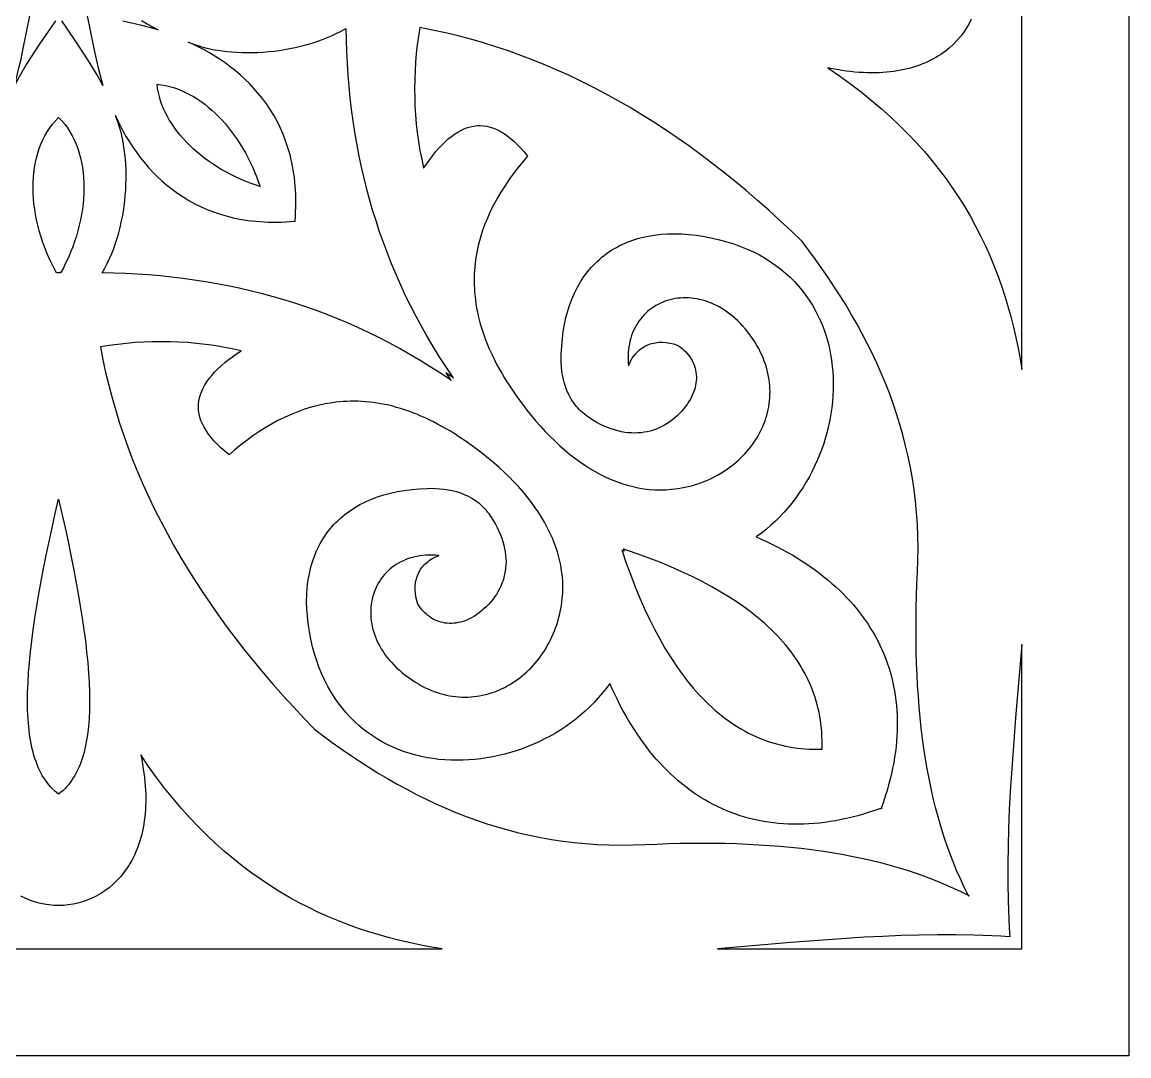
# Model space of a CAD drawing. Extents: x 38.7 to 88.7, y 79 to 129.
# Drawn here: x 62.83 to 88.68, y 79.02 to 103.17 of the extents above; entities that cross this region are included whole.
import ezdxf

# ---------------------------------------------------------------- set-up
doc = ezdxf.new("R2010")
doc.units = 0
doc.header["$MEASUREMENT"] = 0
doc.layers.add('LAYER_1', color=18, linetype='CONTINUOUS')

msp = doc.modelspace()

# ---------------------------------------------------------------- linework, layer by layer
at = {"layer": 'LAYER_1'}
for points in [[(38.681, 129.025), (88.681, 129.025), (88.681, 79.025), (38.681, 79.025)], [(84.942, 82.763), (84.948, 82.761), (84.931, 82.777), (84.836, 82.967), (84.745, 83.161), (84.658, 83.358), (84.576, 83.558), (84.497, 83.761), (84.423, 83.968), (84.353, 84.178), (84.287, 84.391), (84.225, 84.607), (84.167, 84.826), (84.112, 85.048), (84.061, 85.273), (84.014, 85.501), (83.971, 85.732), (83.931, 85.966), (83.895, 86.202), (83.862, 86.441), (83.832, 86.683), (83.806, 86.927), (83.783, 87.174), (83.764, 87.424), (83.747, 87.676), (83.734, 87.93), (83.723, 88.187), (83.716, 88.446), (83.712, 88.707), (83.71, 88.971), (83.711, 89.237), (83.715, 89.505), (83.722, 89.775), (83.731, 90.047), (83.743, 90.321), (83.754, 90.606), (83.756, 90.888), (83.752, 91.166), (83.74, 91.441), (83.721, 91.713), (83.696, 91.981), (83.663, 92.247), (83.624, 92.509), (83.578, 92.768), (83.526, 93.025), (83.467, 93.278), (83.403, 93.529), (83.332, 93.777), (83.256, 94.022), (83.174, 94.264), (83.087, 94.504), (82.994, 94.742), (82.896, 94.977), (82.793, 95.21), (82.684, 95.44), (82.571, 95.668), (82.454, 95.894), (82.331, 96.118), (82.205, 96.34), (82.074, 96.559), (81.939, 96.777), (81.8, 96.993), (81.657, 97.208), (81.511, 97.42), (81.361, 97.631), (81.207, 97.84), (81.05, 98.048), (80.791, 98.297), (80.53, 98.541), (80.269, 98.779), (80.006, 99.011), (79.741, 99.237), (79.476, 99.458), (79.209, 99.672), (78.942, 99.881), (78.672, 100.084), (78.402, 100.281), (78.13, 100.472), (77.857, 100.657), (77.583, 100.836), (77.308, 101.009), (77.031, 101.176), (76.753, 101.336), (76.473, 101.491), (76.192, 101.639), (75.91, 101.781), (75.627, 101.917), (75.342, 102.047), (75.056, 102.17), (74.768, 102.287), (74.479, 102.397), (74.189, 102.501), (73.897, 102.599), (73.604, 102.69), (73.31, 102.775), (73.014, 102.853), (72.717, 102.924), (72.418, 102.989), (72.118, 103.048), (72.086, 102.846), (72.059, 102.644), (72.037, 102.441), (72.019, 102.238), (72.007, 102.034), (71.999, 101.83), (71.996, 101.625), (71.999, 101.42), (72.006, 101.214), (72.019, 101.008), (72.037, 100.801), (72.06, 100.594), (72.089, 100.387), (72.123, 100.179), (72.163, 99.97), (72.208, 99.761), (72.279, 99.866), (72.351, 99.966), (72.422, 100.06), (72.494, 100.148), (72.567, 100.231), (72.639, 100.308), (72.712, 100.38), (72.785, 100.445), (72.858, 100.504), (72.932, 100.558), (73.006, 100.605), (73.08, 100.646), (73.154, 100.681), (73.229, 100.71), (73.304, 100.731), (73.38, 100.747), (73.455, 100.756), (73.532, 100.758), (73.608, 100.753), (73.685, 100.742), (73.762, 100.724), (73.839, 100.698), (73.917, 100.666), (73.996, 100.626), (74.074, 100.579), (74.153, 100.525), (74.233, 100.464), (74.313, 100.395), (74.393, 100.318), (74.473, 100.234), (74.555, 100.142), (74.636, 100.042), (74.52, 99.906), (74.409, 99.768), (74.302, 99.629), (74.199, 99.487), (74.102, 99.343), (74.009, 99.198), (73.922, 99.05), (73.841, 98.9), (73.765, 98.749), (73.696, 98.595), (73.633, 98.439), (73.577, 98.281), (73.527, 98.121), (73.485, 97.959), (73.45, 97.795), (73.422, 97.628), (73.412, 97.545), (73.403, 97.46), (73.396, 97.375), (73.391, 97.29), (73.389, 97.203), (73.388, 97.117), (73.39, 97.03), (73.394, 96.942), (73.4, 96.854), (73.408, 96.765), (73.419, 96.676), (73.431, 96.586), (73.446, 96.495), (73.464, 96.404), (73.484, 96.313), (73.506, 96.221), (73.531, 96.128), (73.558, 96.035), (73.588, 95.941), (73.62, 95.847), (73.655, 95.752), (73.693, 95.657), (73.733, 95.561), (73.776, 95.464), (73.821, 95.367), (73.869, 95.27), (73.92, 95.171), (73.974, 95.073), (74.031, 94.973), (74.09, 94.873), (74.152, 94.773), (74.218, 94.672), (74.315, 94.526), (74.414, 94.385), (74.515, 94.247), (74.618, 94.112), (74.723, 93.982), (74.829, 93.855), (74.937, 93.732), (75.047, 93.613), (75.158, 93.499), (75.27, 93.389), (75.384, 93.283), (75.499, 93.182), (75.616, 93.085), (75.733, 92.993), (75.852, 92.906), (75.972, 92.824), (76.093, 92.747), (76.215, 92.675), (76.338, 92.608), (76.462, 92.547), (76.587, 92.491), (76.712, 92.44), (76.838, 92.395), (76.965, 92.356), (77.093, 92.322), (77.221, 92.295), (77.35, 92.273), (77.479, 92.258), (77.608, 92.249), (77.738, 92.246), (77.868, 92.25), (77.998, 92.26), (78.078, 92.269), (78.156, 92.28), (78.234, 92.293), (78.311, 92.308), (78.387, 92.325), (78.462, 92.344), (78.536, 92.365), (78.609, 92.388), (78.681, 92.413), (78.752, 92.44), (78.822, 92.469), (78.891, 92.499), (78.958, 92.531), (79.024, 92.565), (79.09, 92.601), (79.153, 92.638), (79.216, 92.676), (79.277, 92.717), (79.337, 92.758), (79.395, 92.802), (79.452, 92.846), (79.507, 92.892), (79.561, 92.94), (79.613, 92.989), (79.663, 93.039), (79.712, 93.09), (79.759, 93.143), (79.805, 93.197), (79.849, 93.252), (79.891, 93.308), (79.931, 93.365), (79.969, 93.423), (80.005, 93.482), (80.04, 93.543), (80.072, 93.604), (80.103, 93.666), (80.131, 93.729), (80.157, 93.792), (80.182, 93.857), (80.204, 93.922), (80.223, 93.988), (80.241, 94.055), (80.256, 94.122), (80.27, 94.19), (80.28, 94.258), (80.289, 94.327), (80.295, 94.397), (80.298, 94.467), (80.299, 94.537), (80.298, 94.608), (80.294, 94.679), (80.287, 94.75), (80.278, 94.822), (80.266, 94.894), (80.251, 94.966), (80.234, 95.039), (80.214, 95.111), (80.191, 95.184), (80.166, 95.256), (80.137, 95.329), (80.105, 95.401), (80.071, 95.474), (80.034, 95.546), (79.993, 95.619), (79.942, 95.703), (79.889, 95.784), (79.835, 95.861), (79.78, 95.935), (79.723, 96.005), (79.666, 96.072), (79.607, 96.135), (79.547, 96.195), (79.487, 96.252), (79.425, 96.305), (79.363, 96.355), (79.301, 96.402), (79.237, 96.445), (79.173, 96.486), (79.109, 96.523), (79.045, 96.557), (78.98, 96.588), (78.914, 96.616), (78.849, 96.641), (78.784, 96.662), (78.719, 96.681), (78.653, 96.697), (78.588, 96.71), (78.523, 96.72), (78.459, 96.728), (78.395, 96.732), (78.331, 96.734), (78.268, 96.733), (78.206, 96.729), (78.144, 96.723), (78.083, 96.714), (78.023, 96.702), (77.963, 96.688), (77.905, 96.671), (77.848, 96.652), (77.792, 96.63), (77.737, 96.606), (77.684, 96.58), (77.631, 96.551), (77.581, 96.519), (77.531, 96.486), (77.484, 96.45), (77.438, 96.411), (77.394, 96.371), (77.352, 96.328), (77.311, 96.284), (77.273, 96.237), (77.236, 96.188), (77.202, 96.136), (77.17, 96.083), (77.14, 96.028), (77.113, 95.971), (77.088, 95.912), (77.065, 95.851), (77.045, 95.788), (77.028, 95.724), (77.013, 95.657), (77.002, 95.589), (76.993, 95.519), (76.987, 95.447), (76.984, 95.374), (76.984, 95.299), (76.988, 95.222), (76.995, 95.144), (77.013, 95.191), (77.034, 95.236), (77.056, 95.279), (77.079, 95.32), (77.105, 95.358), (77.131, 95.394), (77.159, 95.428), (77.188, 95.46), (77.219, 95.49), (77.251, 95.518), (77.284, 95.544), (77.318, 95.568), (77.353, 95.589), (77.389, 95.609), (77.426, 95.627), (77.464, 95.642), (77.502, 95.656), (77.541, 95.667), (77.581, 95.677), (77.622, 95.685), (77.704, 95.694), (77.788, 95.696), (77.873, 95.691), (77.959, 95.678), (78.045, 95.657), (78.13, 95.63), (78.175, 95.601), (78.217, 95.571), (78.257, 95.539), (78.295, 95.505), (78.331, 95.47), (78.365, 95.433), (78.397, 95.395), (78.426, 95.355), (78.453, 95.314), (78.477, 95.272), (78.499, 95.229), (78.518, 95.184), (78.535, 95.139), (78.549, 95.092), (78.561, 95.044), (78.569, 94.996), (78.575, 94.946), (78.578, 94.896), (78.578, 94.845), (78.575, 94.794), (78.569, 94.742), (78.56, 94.689), (78.548, 94.636), (78.533, 94.582), (78.514, 94.529), (78.492, 94.474), (78.467, 94.42), (78.438, 94.366), (78.406, 94.311), (78.37, 94.256), (78.331, 94.202), (78.288, 94.147), (78.238, 94.089), (78.186, 94.033), (78.132, 93.98), (78.077, 93.93), (78.019, 93.883), (77.96, 93.839), (77.899, 93.798), (77.837, 93.76), (77.773, 93.726), (77.708, 93.695), (77.641, 93.667), (77.573, 93.643), (77.503, 93.622), (77.432, 93.605), (77.36, 93.592), (77.287, 93.582), (77.213, 93.576), (77.138, 93.574), (77.061, 93.576), (76.984, 93.582), (76.906, 93.591), (76.827, 93.605), (76.748, 93.623), (76.667, 93.646), (76.586, 93.672), (76.505, 93.703), (76.423, 93.738), (76.34, 93.778), (76.257, 93.823), (76.174, 93.871), (76.09, 93.925), (76.006, 93.984), (75.962, 94.017), (75.92, 94.053), (75.88, 94.089), (75.842, 94.126), (75.806, 94.164), (75.772, 94.204), (75.709, 94.285), (75.654, 94.369), (75.606, 94.457), (75.564, 94.547), (75.528, 94.639), (75.498, 94.733), (75.474, 94.829), (75.454, 94.926), (75.44, 95.024), (75.43, 95.122), (75.424, 95.22), (75.423, 95.318), (75.424, 95.415), (75.433, 95.597), (75.448, 95.774), (75.47, 95.946), (75.498, 96.111), (75.533, 96.272), (75.575, 96.426), (75.622, 96.575), (75.677, 96.717), (75.737, 96.854), (75.769, 96.92), (75.803, 96.985), (75.838, 97.048), (75.875, 97.109), (75.913, 97.169), (75.953, 97.228), (75.994, 97.285), (76.036, 97.34), (76.08, 97.394), (76.126, 97.446), (76.172, 97.497), (76.22, 97.546), (76.27, 97.593), (76.321, 97.639), (76.373, 97.683), (76.426, 97.725), (76.481, 97.766), (76.537, 97.805), (76.594, 97.843), (76.653, 97.879), (76.712, 97.913), (76.774, 97.945), (76.836, 97.976), (76.899, 98.005), (76.964, 98.032), (77.03, 98.058), (77.097, 98.082), (77.165, 98.104), (77.234, 98.124), (77.305, 98.143), (77.449, 98.175), (77.598, 98.2), (77.751, 98.217), (77.908, 98.227), (78.07, 98.23), (78.235, 98.226), (78.404, 98.214), (78.578, 98.194), (78.765, 98.165), (78.947, 98.13), (79.122, 98.09), (79.292, 98.043), (79.455, 97.992), (79.613, 97.935), (79.764, 97.873), (79.91, 97.806), (80.05, 97.734), (80.184, 97.658), (80.312, 97.577), (80.435, 97.492), (80.552, 97.403), (80.663, 97.31), (80.769, 97.213), (80.869, 97.113), (80.964, 97.009), (81.053, 96.901), (81.137, 96.791), (81.216, 96.677), (81.289, 96.561), (81.357, 96.442), (81.419, 96.32), (81.477, 96.196), (81.529, 96.07), (81.576, 95.942), (81.618, 95.812), (81.655, 95.68), (81.687, 95.547), (81.714, 95.412), (81.736, 95.276), (81.754, 95.139), (81.766, 95.001), (81.774, 94.862), (81.777, 94.723), (81.775, 94.583), (81.768, 94.443), (81.757, 94.303), (81.741, 94.163), (81.721, 94.023), (81.696, 93.884), (81.667, 93.745), (81.633, 93.606), (81.595, 93.469), (81.553, 93.332), (81.506, 93.197), (81.455, 93.063), (81.4, 92.931), (81.341, 92.8), (81.278, 92.671), (81.21, 92.544), (81.138, 92.419), (81.063, 92.297), (80.983, 92.177), (80.9, 92.059), (80.813, 91.945), (80.721, 91.833), (80.626, 91.724), (80.528, 91.619), (80.425, 91.517), (80.319, 91.419), (80.209, 91.324), (80.096, 91.233), (79.979, 91.147), (80.107, 91.09), (80.233, 91.032), (80.357, 90.973), (80.478, 90.912), (80.597, 90.849), (80.714, 90.785), (80.828, 90.719), (80.94, 90.652), (81.049, 90.584), (81.156, 90.514), (81.26, 90.442), (81.363, 90.369), (81.462, 90.295), (81.559, 90.219), (81.654, 90.141), (81.746, 90.063), (81.836, 89.983), (81.923, 89.901), (82.007, 89.818), (82.089, 89.734), (82.168, 89.648), (82.245, 89.561), (82.319, 89.473), (82.39, 89.383), (82.459, 89.292), (82.525, 89.2), (82.588, 89.106), (82.649, 89.011), (82.707, 88.915), (82.762, 88.818), (82.815, 88.719), (82.864, 88.619), (82.911, 88.518), (82.955, 88.415), (82.997, 88.312), (83.035, 88.207), (83.071, 88.101), (83.104, 87.994), (83.134, 87.885), (83.161, 87.776), (83.185, 87.665), (83.206, 87.553), (83.224, 87.44), (83.239, 87.326), (83.252, 87.211), (83.261, 87.095), (83.267, 86.977), (83.271, 86.859), (83.271, 86.739), (83.268, 86.619), (83.262, 86.497), (83.253, 86.375), (83.242, 86.251), (83.226, 86.126), (83.208, 86.001), (83.187, 85.874), (83.162, 85.746), (83.135, 85.618), (83.104, 85.488), (83.07, 85.358), (83.032, 85.226), (82.992, 85.094), (82.948, 84.96), (82.901, 84.826), (82.913, 84.814), (82.913, 84.814), (82.913, 84.814), (82.908, 84.814), (82.904, 84.814), (82.901, 84.816), (82.9, 84.812), (82.896, 84.811), (82.899, 84.808), (82.899, 84.807), (82.897, 84.807), (82.894, 84.809), (82.893, 84.805), (82.89, 84.804), (82.892, 84.801), (82.891, 84.798), (82.891, 84.792), (82.891, 84.792), (82.891, 84.792), (82.879, 84.804), (82.745, 84.757), (82.612, 84.714), (82.48, 84.673), (82.348, 84.636), (82.218, 84.602), (82.088, 84.571), (81.959, 84.543), (81.832, 84.519), (81.705, 84.497), (81.579, 84.479), (81.455, 84.464), (81.331, 84.452), (81.208, 84.443), (81.087, 84.437), (80.966, 84.435), (80.847, 84.435), (80.728, 84.438), (80.611, 84.445), (80.494, 84.454), (80.379, 84.466), (80.265, 84.482), (80.152, 84.5), (80.04, 84.521), (79.93, 84.545), (79.82, 84.572), (79.712, 84.602), (79.605, 84.635), (79.499, 84.67), (79.394, 84.709), (79.29, 84.75), (79.188, 84.794), (79.087, 84.841), (78.987, 84.891), (78.888, 84.943), (78.79, 84.998), (78.694, 85.056), (78.599, 85.117), (78.506, 85.18), (78.413, 85.246), (78.322, 85.315), (78.233, 85.387), (78.144, 85.461), (78.057, 85.537), (77.972, 85.617), (77.887, 85.698), (77.804, 85.783), (77.723, 85.87), (77.643, 85.959), (77.564, 86.051), (77.487, 86.146), (77.411, 86.243), (77.336, 86.343), (77.263, 86.445), (77.192, 86.549), (77.122, 86.656), (77.053, 86.766), (76.986, 86.877), (76.92, 86.992), (76.856, 87.108), (76.794, 87.227), (76.733, 87.348), (76.673, 87.472), (76.615, 87.598), (76.559, 87.726), (76.472, 87.609), (76.382, 87.496), (76.287, 87.386), (76.189, 87.28), (76.087, 87.178), (75.981, 87.079), (75.873, 86.984), (75.761, 86.893), (75.646, 86.805), (75.529, 86.722), (75.409, 86.642), (75.286, 86.567), (75.161, 86.495), (75.034, 86.428), (74.905, 86.364), (74.775, 86.305), (74.642, 86.25), (74.508, 86.199), (74.373, 86.152), (74.237, 86.11), (74.099, 86.072), (73.961, 86.038), (73.822, 86.009), (73.682, 85.984), (73.543, 85.964), (73.402, 85.948), (73.262, 85.937), (73.122, 85.931), (72.983, 85.929), (72.843, 85.932), (72.705, 85.939), (72.567, 85.952), (72.43, 85.969), (72.294, 85.991), (72.159, 86.018), (72.025, 86.05), (71.894, 86.087), (71.764, 86.129), (71.635, 86.176), (71.509, 86.229), (71.385, 86.286), (71.264, 86.349), (71.145, 86.416), (71.028, 86.49), (70.915, 86.568), (70.804, 86.652), (70.697, 86.741), (70.593, 86.836), (70.492, 86.936), (70.395, 87.042), (70.302, 87.153), (70.213, 87.27), (70.128, 87.393), (70.047, 87.521), (69.971, 87.656), (69.899, 87.795), (69.833, 87.941), (69.771, 88.093), (69.714, 88.25), (69.662, 88.414), (69.616, 88.583), (69.575, 88.759), (69.54, 88.94), (69.511, 89.128), (69.492, 89.301), (69.48, 89.47), (69.475, 89.636), (69.478, 89.797), (69.488, 89.954), (69.506, 90.107), (69.531, 90.256), (69.563, 90.4), (69.581, 90.471), (69.602, 90.54), (69.624, 90.609), (69.648, 90.676), (69.673, 90.741), (69.7, 90.806), (69.73, 90.87), (69.76, 90.932), (69.793, 90.993), (69.827, 91.053), (69.863, 91.111), (69.9, 91.168), (69.939, 91.224), (69.98, 91.279), (70.023, 91.333), (70.067, 91.385), (70.113, 91.435), (70.16, 91.485), (70.209, 91.533), (70.259, 91.58), (70.312, 91.625), (70.365, 91.669), (70.421, 91.711), (70.478, 91.753), (70.536, 91.792), (70.596, 91.83), (70.658, 91.867), (70.721, 91.903), (70.785, 91.936), (70.851, 91.969), (70.988, 92.029), (71.131, 92.083), (71.279, 92.131), (71.434, 92.172), (71.594, 92.207), (71.76, 92.236), (71.931, 92.258), (72.108, 92.273), (72.29, 92.281), (72.387, 92.283), (72.485, 92.281), (72.584, 92.275), (72.682, 92.266), (72.779, 92.251), (72.876, 92.232), (72.972, 92.208), (73.066, 92.178), (73.158, 92.142), (73.249, 92.1), (73.336, 92.052), (73.421, 91.996), (73.502, 91.934), (73.541, 91.899), (73.579, 91.863), (73.617, 91.825), (73.653, 91.785), (73.688, 91.743), (73.722, 91.699), (73.78, 91.615), (73.834, 91.531), (73.883, 91.448), (73.927, 91.365), (73.967, 91.282), (74.002, 91.2), (74.033, 91.119), (74.06, 91.038), (74.082, 90.958), (74.1, 90.878), (74.114, 90.799), (74.124, 90.721), (74.13, 90.644), (74.132, 90.568), (74.129, 90.492), (74.123, 90.418), (74.114, 90.345), (74.1, 90.273), (74.083, 90.202), (74.063, 90.133), (74.038, 90.065), (74.011, 89.998), (73.98, 89.932), (73.945, 89.868), (73.908, 89.806), (73.867, 89.745), (73.823, 89.686), (73.776, 89.629), (73.726, 89.573), (73.673, 89.519), (73.617, 89.468), (73.558, 89.418), (73.504, 89.375), (73.449, 89.335), (73.394, 89.299), (73.34, 89.267), (73.285, 89.239), (73.231, 89.213), (73.177, 89.191), (73.123, 89.173), (73.07, 89.157), (73.017, 89.145), (72.964, 89.136), (72.912, 89.13), (72.86, 89.127), (72.809, 89.127), (72.759, 89.13), (72.71, 89.136), (72.661, 89.145), (72.614, 89.156), (72.567, 89.17), (72.521, 89.187), (72.477, 89.207), (72.433, 89.228), (72.391, 89.253), (72.35, 89.28), (72.31, 89.309), (72.272, 89.34), (72.235, 89.374), (72.2, 89.41), (72.166, 89.448), (72.134, 89.489), (72.104, 89.531), (72.075, 89.575), (72.048, 89.66), (72.028, 89.746), (72.015, 89.832), (72.009, 89.917), (72.011, 90.001), (72.021, 90.084), (72.028, 90.124), (72.038, 90.164), (72.05, 90.203), (72.063, 90.242), (72.079, 90.28), (72.096, 90.317), (72.116, 90.353), (72.138, 90.388), (72.161, 90.422), (72.187, 90.455), (72.215, 90.486), (72.245, 90.517), (72.277, 90.546), (72.311, 90.574), (72.347, 90.601), (72.386, 90.626), (72.426, 90.65), (72.469, 90.672), (72.514, 90.692), (72.561, 90.711), (72.483, 90.718), (72.406, 90.721), (72.331, 90.721), (72.258, 90.719), (72.186, 90.713), (72.116, 90.704), (72.048, 90.692), (71.982, 90.678), (71.917, 90.66), (71.854, 90.64), (71.793, 90.618), (71.734, 90.593), (71.677, 90.565), (71.622, 90.536), (71.569, 90.503), (71.518, 90.469), (71.469, 90.433), (71.422, 90.394), (71.377, 90.354), (71.334, 90.312), (71.294, 90.267), (71.256, 90.222), (71.22, 90.174), (71.186, 90.125), (71.155, 90.074), (71.126, 90.022), (71.099, 89.968), (71.075, 89.914), (71.053, 89.857), (71.034, 89.8), (71.017, 89.742), (71.003, 89.683), (70.991, 89.623), (70.982, 89.562), (70.976, 89.5), (70.972, 89.437), (70.971, 89.374), (70.973, 89.31), (70.978, 89.246), (70.985, 89.182), (70.995, 89.117), (71.008, 89.052), (71.024, 88.987), (71.043, 88.921), (71.065, 88.856), (71.09, 88.791), (71.118, 88.726), (71.149, 88.661), (71.183, 88.596), (71.22, 88.532), (71.26, 88.468), (71.304, 88.405), (71.35, 88.342), (71.4, 88.28), (71.454, 88.219), (71.51, 88.158), (71.57, 88.098), (71.634, 88.04), (71.7, 87.982), (71.771, 87.926), (71.844, 87.87), (71.922, 87.816), (72.002, 87.764), (72.087, 87.712), (72.159, 87.672), (72.232, 87.634), (72.304, 87.6), (72.377, 87.569), (72.449, 87.54), (72.522, 87.514), (72.594, 87.491), (72.667, 87.471), (72.739, 87.454), (72.811, 87.439), (72.883, 87.428), (72.955, 87.418), (73.026, 87.412), (73.098, 87.408), (73.168, 87.406), (73.239, 87.407), (73.309, 87.411), (73.378, 87.417), (73.447, 87.425), (73.516, 87.436), (73.584, 87.449), (73.651, 87.464), (73.717, 87.482), (73.783, 87.502), (73.849, 87.524), (73.913, 87.548), (73.977, 87.574), (74.04, 87.603), (74.102, 87.633), (74.163, 87.666), (74.223, 87.7), (74.282, 87.736), (74.341, 87.775), (74.398, 87.815), (74.454, 87.857), (74.509, 87.901), (74.563, 87.946), (74.615, 87.993), (74.667, 88.042), (74.717, 88.093), (74.766, 88.145), (74.813, 88.199), (74.859, 88.254), (74.904, 88.311), (74.947, 88.369), (74.989, 88.429), (75.029, 88.49), (75.068, 88.552), (75.105, 88.616), (75.141, 88.681), (75.174, 88.747), (75.206, 88.815), (75.237, 88.884), (75.265, 88.954), (75.292, 89.024), (75.317, 89.097), (75.34, 89.17), (75.361, 89.244), (75.381, 89.319), (75.398, 89.395), (75.413, 89.472), (75.426, 89.549), (75.437, 89.628), (75.446, 89.707), (75.456, 89.838), (75.46, 89.968), (75.457, 90.097), (75.448, 90.227), (75.432, 90.356), (75.411, 90.485), (75.383, 90.613), (75.35, 90.74), (75.311, 90.867), (75.266, 90.993), (75.215, 91.119), (75.159, 91.244), (75.097, 91.367), (75.031, 91.49), (74.959, 91.612), (74.881, 91.733), (74.799, 91.853), (74.712, 91.972), (74.62, 92.09), (74.524, 92.206), (74.422, 92.322), (74.317, 92.435), (74.207, 92.548), (74.092, 92.659), (73.974, 92.768), (73.851, 92.876), (73.724, 92.982), (73.593, 93.087), (73.459, 93.19), (73.321, 93.291), (73.179, 93.39), (73.034, 93.488), (72.933, 93.553), (72.832, 93.615), (72.732, 93.675), (72.633, 93.731), (72.534, 93.785), (72.436, 93.836), (72.338, 93.884), (72.241, 93.93), (72.145, 93.972), (72.049, 94.013), (71.953, 94.05), (71.859, 94.085), (71.764, 94.117), (71.67, 94.147), (71.577, 94.174), (71.485, 94.199), (71.393, 94.222), (71.301, 94.241), (71.21, 94.259), (71.12, 94.274), (71.03, 94.287), (70.941, 94.297), (70.852, 94.306), (70.764, 94.312), (70.676, 94.316), (70.589, 94.317), (70.502, 94.317), (70.416, 94.314), (70.33, 94.309), (70.245, 94.303), (70.161, 94.294), (70.077, 94.283), (69.911, 94.256), (69.747, 94.221), (69.584, 94.178), (69.424, 94.129), (69.267, 94.072), (69.111, 94.009), (68.957, 93.94), (68.805, 93.865), (68.655, 93.783), (68.508, 93.696), (68.362, 93.604), (68.218, 93.506), (68.077, 93.404), (67.937, 93.297), (67.799, 93.185), (67.663, 93.069), (67.564, 93.151), (67.472, 93.232), (67.388, 93.313), (67.311, 93.393), (67.242, 93.473), (67.18, 93.552), (67.126, 93.631), (67.079, 93.71), (67.04, 93.788), (67.007, 93.866), (66.982, 93.943), (66.963, 94.021), (66.952, 94.098), (66.947, 94.174), (66.95, 94.25), (66.959, 94.326), (66.974, 94.401), (66.996, 94.476), (67.024, 94.551), (67.059, 94.626), (67.1, 94.7), (67.148, 94.774), (67.201, 94.847), (67.26, 94.921), (67.326, 94.994), (67.397, 95.066), (67.474, 95.139), (67.557, 95.211), (67.646, 95.283), (67.74, 95.355), (67.839, 95.426), (67.944, 95.497), (67.735, 95.543), (67.527, 95.583), (67.319, 95.617), (67.111, 95.646), (66.904, 95.669), (66.698, 95.687), (66.491, 95.699), (66.286, 95.707), (66.08, 95.709), (65.876, 95.706), (65.672, 95.699), (65.468, 95.686), (65.265, 95.669), (65.062, 95.646), (64.859, 95.619), (64.658, 95.588), (64.716, 95.288), (64.781, 94.989), (64.853, 94.692), (64.931, 94.396), (65.015, 94.101), (65.107, 93.808), (65.204, 93.516), (65.308, 93.226), (65.419, 92.937), (65.536, 92.65), (65.659, 92.363), (65.789, 92.079), (65.924, 91.795), (66.066, 91.513), (66.215, 91.232), (66.369, 90.953), (66.53, 90.675), (66.697, 90.398), (66.87, 90.122), (67.049, 89.848), (67.234, 89.575), (67.425, 89.304), (67.622, 89.033), (67.824, 88.764), (68.033, 88.496), (68.248, 88.229), (68.468, 87.964), (68.695, 87.7), (68.927, 87.437), (69.165, 87.175), (69.408, 86.914), (69.658, 86.655), (69.865, 86.498), (70.075, 86.345), (70.285, 86.195), (70.498, 86.048), (70.712, 85.906), (70.928, 85.767), (71.146, 85.632), (71.366, 85.501), (71.588, 85.374), (71.812, 85.252), (72.038, 85.134), (72.266, 85.021), (72.496, 84.913), (72.729, 84.81), (72.964, 84.712), (73.201, 84.619), (73.441, 84.531), (73.684, 84.449), (73.929, 84.373), (74.177, 84.303), (74.427, 84.238), (74.681, 84.18), (74.937, 84.128), (75.196, 84.082), (75.459, 84.043), (75.724, 84.01), (75.992, 83.984), (76.264, 83.965), (76.539, 83.954), (76.817, 83.949), (77.099, 83.952), (77.384, 83.962), (77.658, 83.974), (77.93, 83.983), (78.201, 83.99), (78.468, 83.994), (78.734, 83.995), (78.998, 83.994), (79.259, 83.99), (79.518, 83.982), (79.775, 83.972), (80.03, 83.958), (80.282, 83.942), (80.531, 83.922), (80.778, 83.899), (81.023, 83.873), (81.264, 83.844), (81.503, 83.811), (81.74, 83.774), (81.973, 83.735), (82.204, 83.691), (82.432, 83.644), (82.657, 83.593), (82.88, 83.539), (83.099, 83.48), (83.315, 83.418), (83.528, 83.352), (83.738, 83.282), (83.944, 83.208), (84.148, 83.13), (84.348, 83.047), (84.545, 82.961), (84.738, 82.87), (84.928, 82.775), (84.945, 82.758)], [(64.702, 97.316), (64.763, 97.426), (64.82, 97.538), (64.873, 97.653), (64.922, 97.77), (64.968, 97.888), (65.011, 98.008), (65.05, 98.13), (65.085, 98.252), (65.117, 98.376), (65.146, 98.5), (65.171, 98.625), (65.194, 98.751), (65.212, 98.876), (65.228, 99.001), (65.24, 99.126), (65.25, 99.251), (65.256, 99.374), (65.259, 99.497), (65.259, 99.619), (65.257, 99.739), (65.251, 99.858), (65.242, 99.974), (65.231, 100.089), (65.217, 100.202), (65.2, 100.312), (65.18, 100.419), (65.157, 100.524), (65.132, 100.625), (65.105, 100.723), (65.075, 100.818), (65.042, 100.908), (65.007, 100.995), (65.064, 100.87), (65.126, 100.745), (65.191, 100.62), (65.261, 100.497), (65.336, 100.374), (65.414, 100.252), (65.498, 100.133), (65.585, 100.015), (65.678, 99.899), (65.775, 99.786), (65.876, 99.676), (65.983, 99.568), (66.094, 99.465), (66.21, 99.364), (66.331, 99.268), (66.457, 99.176), (66.588, 99.089), (66.725, 99.007), (66.866, 98.929), (67.013, 98.857), (67.165, 98.791), (67.322, 98.731), (67.485, 98.677), (67.653, 98.63), (67.739, 98.609), (67.827, 98.589), (67.916, 98.572), (68.006, 98.556), (68.098, 98.542), (68.191, 98.531), (68.286, 98.521), (68.382, 98.513), (68.48, 98.507), (68.579, 98.503), (68.679, 98.501), (68.781, 98.501), (68.884, 98.504), (68.989, 98.509), (69.096, 98.516), (69.204, 98.525), (69.212, 98.632), (69.218, 98.739), (69.222, 98.843), (69.224, 98.946), (69.224, 99.048), (69.221, 99.148), (69.217, 99.247), (69.21, 99.344), (69.201, 99.44), (69.191, 99.535), (69.178, 99.628), (69.164, 99.719), (69.148, 99.81), (69.13, 99.898), (69.11, 99.986), (69.088, 100.072), (69.04, 100.24), (68.985, 100.402), (68.924, 100.559), (68.857, 100.71), (68.784, 100.857), (68.706, 100.998), (68.623, 101.133), (68.535, 101.264), (68.442, 101.39), (68.345, 101.51), (68.244, 101.626), (68.14, 101.737), (68.032, 101.843), (67.921, 101.944), (67.808, 102.041), (67.691, 102.132), (67.573, 102.22), (67.453, 102.302), (67.331, 102.381), (67.208, 102.455), (67.084, 102.524), (66.959, 102.589), (66.833, 102.65), (66.707, 102.707), (66.795, 102.673), (66.886, 102.641), (66.98, 102.611), (67.079, 102.584), (67.18, 102.56), (67.285, 102.538), (67.393, 102.519), (67.503, 102.503), (67.616, 102.49), (67.731, 102.479), (67.848, 102.471), (67.967, 102.466), (68.087, 102.464), (68.209, 102.464), (68.332, 102.468), (68.456, 102.475), (68.581, 102.485), (68.706, 102.497), (68.831, 102.513), (68.956, 102.533), (69.082, 102.555), (69.207, 102.581), (69.331, 102.61), (69.455, 102.642), (69.577, 102.677), (69.699, 102.716), (69.819, 102.759), (69.937, 102.805), (70.053, 102.854), (70.168, 102.907), (70.28, 102.964), (70.389, 103.024), (70.395, 102.751), (70.405, 102.479), (70.419, 102.208), (70.437, 101.938), (70.46, 101.67), (70.487, 101.402), (70.518, 101.136), (70.554, 100.871), (70.595, 100.607), (70.64, 100.344), (70.689, 100.082), (70.744, 99.822), (70.803, 99.563), (70.867, 99.304), (70.936, 99.048), (71.009, 98.792), (71.088, 98.537), (71.171, 98.284), (71.26, 98.032), (71.354, 97.781), (71.452, 97.532), (71.556, 97.283), (71.665, 97.036), (71.78, 96.791), (71.899, 96.546), (72.024, 96.303), (72.155, 96.061), (72.291, 95.82), (72.432, 95.581), (72.579, 95.343), (72.732, 95.107), (72.89, 94.871), (72.903, 94.859), (72.895, 94.864), (72.9, 94.857), (72.888, 94.869), (72.726, 94.98), (72.837, 94.818), (72.849, 94.805), (72.841, 94.81), (72.846, 94.803), (72.834, 94.815), (72.599, 94.973), (72.363, 95.125), (72.126, 95.272), (71.887, 95.413), (71.647, 95.549), (71.406, 95.679), (71.163, 95.804), (70.919, 95.923), (70.674, 96.037), (70.428, 96.146), (70.18, 96.25), (69.931, 96.349), (69.681, 96.442), (69.43, 96.531), (69.177, 96.614), (68.923, 96.693), (68.668, 96.767), (68.412, 96.836), (68.154, 96.9), (67.896, 96.959), (67.636, 97.013), (67.375, 97.063), (67.113, 97.108), (66.85, 97.149), (66.585, 97.185), (66.319, 97.217), (66.053, 97.244), (65.785, 97.267), (65.516, 97.286), (65.246, 97.3), (64.975, 97.31)], [(68.387, 99.332), (68.27, 99.371), (68.154, 99.413), (68.04, 99.458), (67.927, 99.506), (67.817, 99.557), (67.708, 99.611), (67.601, 99.667), (67.496, 99.727), (67.394, 99.789), (67.294, 99.853), (67.196, 99.92), (67.101, 99.989), (67.009, 100.06), (66.921, 100.133), (66.835, 100.209), (66.752, 100.286), (66.673, 100.366), (66.597, 100.447), (66.525, 100.53), (66.457, 100.614), (66.393, 100.7), (66.332, 100.788), (66.276, 100.877), (66.224, 100.967), (66.177, 101.058), (66.134, 101.151), (66.096, 101.244), (66.063, 101.339), (66.035, 101.434), (66.012, 101.53), (65.994, 101.627), (65.982, 101.724), (66.079, 101.713), (66.176, 101.696), (66.272, 101.674), (66.368, 101.646), (66.462, 101.614), (66.556, 101.576), (66.649, 101.534), (66.74, 101.487), (66.831, 101.436), (66.92, 101.38), (67.008, 101.321), (67.094, 101.257), (67.179, 101.189), (67.262, 101.117), (67.344, 101.042), (67.424, 100.963), (67.502, 100.881), (67.578, 100.795), (67.652, 100.707), (67.723, 100.615), (67.793, 100.52), (67.86, 100.423), (67.925, 100.324), (67.988, 100.221), (68.047, 100.117), (68.105, 100.01), (68.159, 99.901), (68.211, 99.791), (68.259, 99.678), (68.305, 99.564), (68.347, 99.449)], [(63.681, 100.947), (63.755, 100.87), (63.824, 100.788), (63.888, 100.703), (63.946, 100.613), (64, 100.52), (64.049, 100.423), (64.093, 100.323), (64.132, 100.22), (64.166, 100.113), (64.195, 100.004), (64.22, 99.893), (64.24, 99.779), (64.256, 99.663), (64.267, 99.544), (64.273, 99.425), (64.275, 99.303), (64.272, 99.181), (64.265, 99.057), (64.254, 98.932), (64.238, 98.807), (64.218, 98.681), (64.194, 98.554), (64.165, 98.428), (64.133, 98.302), (64.096, 98.176), (64.056, 98.05), (64.011, 97.925), (63.963, 97.801), (63.91, 97.678), (63.854, 97.556), (63.794, 97.436), (63.73, 97.318), (63.633, 97.318), (63.568, 97.436), (63.508, 97.556), (63.452, 97.678), (63.399, 97.801), (63.35, 97.925), (63.306, 98.05), (63.265, 98.176), (63.228, 98.302), (63.196, 98.428), (63.167, 98.554), (63.143, 98.681), (63.123, 98.807), (63.107, 98.932), (63.096, 99.057), (63.089, 99.181), (63.086, 99.303), (63.088, 99.425), (63.094, 99.544), (63.105, 99.663), (63.121, 99.779), (63.141, 99.893), (63.166, 100.004), (63.195, 100.113), (63.23, 100.22), (63.269, 100.323), (63.313, 100.423), (63.362, 100.52), (63.415, 100.613), (63.474, 100.703), (63.538, 100.788), (63.607, 100.87)], [(63.681, 92.033), (63.758, 91.695), (63.832, 91.364), (63.902, 91.04), (63.968, 90.723), (64.03, 90.414), (64.087, 90.112), (64.141, 89.818), (64.189, 89.531), (64.233, 89.252), (64.273, 88.981), (64.307, 88.717), (64.337, 88.462), (64.361, 88.214), (64.38, 87.975), (64.394, 87.744), (64.403, 87.521), (64.405, 87.306), (64.402, 87.1), (64.393, 86.902), (64.378, 86.713), (64.357, 86.532), (64.329, 86.36), (64.313, 86.278), (64.295, 86.197), (64.276, 86.119), (64.255, 86.043), (64.232, 85.969), (64.208, 85.898), (64.182, 85.829), (64.154, 85.762), (64.124, 85.697), (64.093, 85.635), (64.06, 85.575), (64.025, 85.517), (63.989, 85.462), (63.95, 85.409), (63.91, 85.358), (63.868, 85.309), (63.824, 85.263), (63.778, 85.22), (63.73, 85.179), (63.681, 85.14), (63.631, 85.179), (63.583, 85.22), (63.538, 85.263), (63.494, 85.309), (63.452, 85.358), (63.411, 85.409), (63.373, 85.462), (63.336, 85.517), (63.301, 85.575), (63.268, 85.635), (63.237, 85.697), (63.208, 85.762), (63.18, 85.829), (63.154, 85.898), (63.129, 85.969), (63.107, 86.043), (63.086, 86.119), (63.066, 86.197), (63.048, 86.278), (63.032, 86.36), (63.005, 86.532), (62.984, 86.713), (62.968, 86.902), (62.959, 87.1), (62.956, 87.306), (62.959, 87.521), (62.967, 87.744), (62.981, 87.975), (63, 88.214), (63.024, 88.462), (63.054, 88.717), (63.089, 88.981), (63.128, 89.252), (63.172, 89.531), (63.221, 89.818), (63.274, 90.112), (63.332, 90.414), (63.394, 90.723), (63.459, 91.04), (63.529, 91.364), (63.603, 91.695)], [(81.502, 86.203), (81.512, 86.203), (81.516, 86.198), (81.516, 86.203), (81.521, 86.203), (81.516, 86.207), (81.517, 86.303), (81.517, 86.399), (81.513, 86.493), (81.508, 86.587), (81.5, 86.68), (81.489, 86.773), (81.477, 86.864), (81.462, 86.955), (81.444, 87.045), (81.425, 87.135), (81.402, 87.224), (81.378, 87.311), (81.351, 87.399), (81.322, 87.485), (81.291, 87.571), (81.257, 87.656), (81.221, 87.74), (81.182, 87.824), (81.141, 87.906), (81.098, 87.988), (81.053, 88.07), (81.005, 88.15), (80.955, 88.23), (80.902, 88.309), (80.847, 88.387), (80.79, 88.465), (80.73, 88.542), (80.668, 88.618), (80.604, 88.693), (80.537, 88.768), (80.468, 88.842), (80.397, 88.915), (80.323, 88.987), (80.247, 89.059), (80.169, 89.13), (80.088, 89.2), (80.005, 89.269), (79.92, 89.338), (79.832, 89.406), (79.742, 89.473), (79.555, 89.605), (79.359, 89.734), (79.153, 89.861), (78.938, 89.984), (78.714, 90.104), (78.48, 90.221), (78.237, 90.336), (77.984, 90.447), (77.722, 90.555), (77.451, 90.661), (77.171, 90.763), (76.881, 90.862), (76.876, 90.868), (76.874, 90.868), (76.876, 90.865), (76.872, 90.866), (76.872, 90.865), (76.878, 90.859), (76.894, 90.812), (76.846, 90.828), (76.841, 90.833), (76.839, 90.833), (76.841, 90.829), (76.837, 90.831), (76.837, 90.83), (76.843, 90.824), (76.942, 90.535), (77.045, 90.254), (77.15, 89.983), (77.258, 89.721), (77.37, 89.469), (77.484, 89.226), (77.601, 88.992), (77.722, 88.768), (77.845, 88.552), (77.971, 88.347), (78.1, 88.15), (78.232, 87.963), (78.3, 87.873), (78.367, 87.785), (78.436, 87.7), (78.506, 87.617), (78.576, 87.536), (78.647, 87.458), (78.718, 87.382), (78.791, 87.308), (78.864, 87.237), (78.938, 87.168), (79.012, 87.102), (79.088, 87.037), (79.164, 86.975), (79.241, 86.916), (79.318, 86.858), (79.396, 86.804), (79.476, 86.751), (79.555, 86.701), (79.636, 86.653), (79.717, 86.607), (79.799, 86.564), (79.882, 86.523), (79.965, 86.485), (80.05, 86.449), (80.135, 86.415), (80.22, 86.383), (80.307, 86.354), (80.394, 86.327), (80.482, 86.303), (80.571, 86.281), (80.66, 86.261), (80.75, 86.244), (80.841, 86.229), (80.933, 86.216), (81.025, 86.206), (81.118, 86.198), (81.212, 86.192), (81.307, 86.189), (81.402, 86.188), (81.498, 86.189), (81.502, 86.185), (81.502, 86.189), (81.507, 86.19), (81.502, 86.194)], [(86.181, 88.634), (86.035, 86.919), (86, 86.489), (85.967, 86.06), (85.938, 85.631), (85.911, 85.202), (85.888, 84.774), (85.871, 84.346), (85.858, 83.92), (85.852, 83.494), (85.852, 83.07), (85.859, 82.647), (85.866, 82.437), (85.874, 82.226), (85.885, 82.017), (85.898, 81.807), (85.689, 81.82), (85.479, 81.831), (85.269, 81.84), (85.058, 81.846), (84.636, 81.854), (84.212, 81.854), (83.786, 81.847), (83.36, 81.835), (82.932, 81.817), (82.504, 81.795), (82.076, 81.768), (81.647, 81.738), (81.217, 81.706), (80.788, 81.671), (79.073, 81.525), (86.181, 81.525)]]:
    msp.add_lwpolyline(points, close=True, dxfattribs=at)
for points in [[(85, 103.247), (84.948, 103.142), (84.89, 103.04), (84.825, 102.94), (84.752, 102.844), (84.673, 102.751), (84.588, 102.662), (84.495, 102.577), (84.395, 102.497), (84.289, 102.421), (84.233, 102.385), (84.175, 102.35), (84.116, 102.317), (84.055, 102.285), (83.993, 102.254), (83.928, 102.225), (83.862, 102.197), (83.794, 102.171), (83.725, 102.147), (83.653, 102.124), (83.58, 102.102), (83.506, 102.083), (83.429, 102.065), (83.351, 102.049), (83.271, 102.034), (83.19, 102.022), (83.106, 102.011), (83.021, 102.003), (82.935, 101.996), (82.846, 101.991), (82.756, 101.989), (82.664, 101.988), (82.571, 101.99), (82.475, 101.994), (82.378, 102), (82.28, 102.008), (82.179, 102.018), (82.077, 102.031), (81.973, 102.046), (81.867, 102.064), (81.76, 102.084), (81.651, 102.106), (81.918, 101.922), (82.176, 101.736), (82.424, 101.547), (82.663, 101.354), (82.892, 101.16), (83.112, 100.962), (83.323, 100.763), (83.525, 100.56), (83.719, 100.355), (83.904, 100.148), (84.081, 99.938), (84.25, 99.726), (84.411, 99.512), (84.564, 99.295), (84.71, 99.077), (84.848, 98.856), (84.979, 98.632), (85.102, 98.407), (85.219, 98.18), (85.329, 97.951), (85.432, 97.72), (85.529, 97.487), (85.62, 97.252), (85.704, 97.015), (85.783, 96.776), (85.856, 96.536), (85.923, 96.294), (85.985, 96.051), (86.041, 95.806), (86.092, 95.559), (86.139, 95.311), (86.181, 95.061), (86.181, 112.989)], [(63.607, 103.205), (63.505, 103.057), (63.244, 102.674), (63.096, 102.448), (62.943, 102.207), (62.791, 101.954), (62.718, 101.825), (62.647, 101.695), (62.703, 101.9), (62.755, 102.105), (62.804, 102.312), (62.849, 102.52), (62.934, 102.938), (63.015, 103.358)], [(64.345, 103.358), (64.426, 102.938), (64.512, 102.52), (64.558, 102.312), (64.607, 102.105), (64.66, 101.9), (64.717, 101.695), (64.646, 101.825), (64.572, 101.954), (64.42, 102.207), (64.266, 102.448), (64.118, 102.674), (63.857, 103.057), (63.755, 103.205)], [(65.619, 103.211), (65.747, 103.136), (65.877, 103.063), (66.007, 102.993), (65.802, 103.05), (65.595, 103.102), (65.388, 103.15), (65.18, 103.195)], [(54.718, 81.525), (72.644, 81.525), (72.394, 81.567), (72.146, 81.613), (71.899, 81.664), (71.654, 81.721), (71.41, 81.783), (71.169, 81.85), (70.928, 81.923), (70.69, 82.001), (70.453, 82.086), (70.218, 82.177), (69.985, 82.273), (69.754, 82.377), (69.525, 82.487), (69.298, 82.603), (69.073, 82.727), (68.85, 82.858), (68.629, 82.996), (68.41, 83.141), (68.193, 83.295), (67.979, 83.455), (67.767, 83.624), (67.557, 83.801), (67.35, 83.986), (67.145, 84.18), (66.943, 84.383), (66.743, 84.594), (66.546, 84.814), (66.351, 85.043), (66.159, 85.281), (65.97, 85.529), (65.783, 85.787), (65.599, 86.055), (65.622, 85.945), (65.642, 85.838), (65.659, 85.732), (65.674, 85.629), (65.687, 85.526), (65.698, 85.426), (65.706, 85.327), (65.712, 85.23), (65.716, 85.135), (65.717, 85.041), (65.717, 84.949), (65.714, 84.859), (65.709, 84.771), (65.703, 84.684), (65.694, 84.599), (65.684, 84.516), (65.671, 84.434), (65.657, 84.354), (65.641, 84.276), (65.623, 84.2), (65.603, 84.125), (65.582, 84.052), (65.559, 83.981), (65.534, 83.911), (65.508, 83.843), (65.481, 83.777), (65.451, 83.713), (65.421, 83.65), (65.389, 83.589), (65.355, 83.53), (65.321, 83.473), (65.285, 83.417), (65.209, 83.31), (65.128, 83.211), (65.043, 83.118), (64.954, 83.032), (64.861, 82.953), (64.765, 82.881), (64.666, 82.816), (64.563, 82.757), (64.458, 82.706), (64.351, 82.661), (64.243, 82.623), (64.132, 82.593), (64.02, 82.569), (63.908, 82.551), (63.794, 82.541), (63.681, 82.538), (63.567, 82.541), (63.454, 82.551), (63.341, 82.569), (63.229, 82.593), (63.119, 82.623), (63.01, 82.661), (62.903, 82.706), (62.798, 82.757)]]:
    msp.add_lwpolyline(points, dxfattribs=at)

doc.saveas('drawing.dxf')
